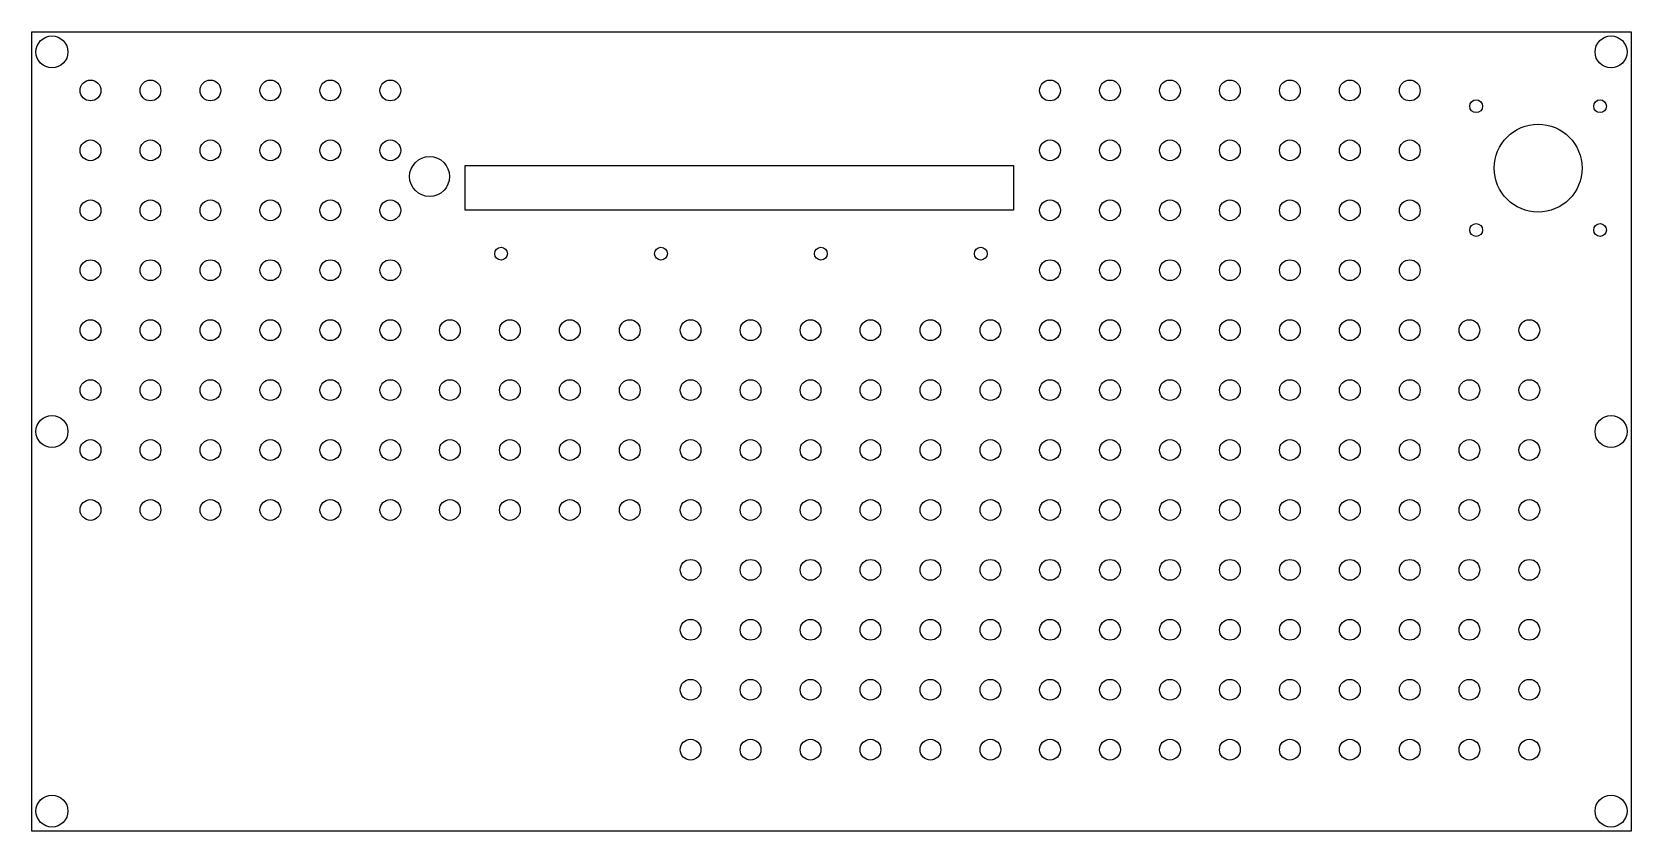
# Model space of a CAD drawing. Header units: millimetres. Extents: x -200 to 200, y -100 to 100.
import ezdxf

# ---------------------------------------------------------------- set-up
doc = ezdxf.new("R2010")
doc.units = ezdxf.units.MM
doc.layers.add('Pocket015', color=7, linetype='CONTINUOUS')

msp = doc.modelspace()

# ---------------------------------------------------------------- linework, layer by layer
at = {"layer": 'Pocket015'}
for p, q in [((-200, 100), (-200, 100, 3)), ((-200, -100), (-200, 100)), ((-200, -100, 3), (-200, 100, 3)), ((-200, 100), (-200, 100, 3)), ((-200, 100), (200, 100)), ((-200, 100, 3), (200, 100, 3)), ((-200, -100), (-200, 100)), ((-200, 100), (200, 100)), ((-200, -100, 3), (-200, 100, 3)), ((-200, 100, 3), (200, 100, 3)), ((200, 100), (200, 100, 3)), ((200, 100), (200, -100)), ((200, 100, 3), (200, -100, 3)), ((200, 100), (200, 100, 3)), ((200, 100), (200, -100)), ((200, 100, 3), (200, -100, 3)), ((-191, 95), (-191, 95, 3)), ((-191, 95), (-191, 95, 3)), ((199, 95), (199, 95, 3)), ((199, 95), (199, 95, 3)), ((-182.765, 85.365), (-182.765, 85.365, 3)), ((-182.765, 85.365), (-182.765, 85.365, 3)), ((-167.765, 85.365), (-167.765, 85.365, 3)), ((-167.765, 85.365), (-167.765, 85.365, 3)), ((-152.765, 85.365), (-152.765, 85.365, 3)), ((-152.765, 85.365), (-152.765, 85.365, 3)), ((-137.765, 85.365), (-137.765, 85.365, 3)), ((-137.765, 85.365), (-137.765, 85.365, 3)), ((-122.765, 85.365), (-122.765, 85.365, 3)), ((-122.765, 85.365), (-122.765, 85.365, 3)), ((-107.765, 85.365), (-107.765, 85.365, 3)), ((-107.765, 85.365), (-107.765, 85.365, 3)), ((57.261, 85.365), (57.261, 85.365, 3)), ((57.261, 85.365), (57.261, 85.365, 3)), ((72.261, 85.365), (72.261, 85.365, 3)), ((72.261, 85.365), (72.261, 85.365, 3)), ((87.261, 85.365), (87.261, 85.365, 3)), ((87.261, 85.365), (87.261, 85.365, 3)), ((102.261, 85.365), (102.261, 85.365, 3)), ((102.261, 85.365), (102.261, 85.365, 3)), ((117.261, 85.365), (117.261, 85.365, 3)), ((117.261, 85.365), (117.261, 85.365, 3)), ((132.261, 85.365), (132.261, 85.365, 3)), ((132.261, 85.365), (132.261, 85.365, 3)), ((147.261, 85.365), (147.261, 85.365, 3)), ((147.261, 85.365), (147.261, 85.365, 3)), ((162.864, 81.421, 3), (162.864, 81.421)), ((162.864, 81.421, 3), (162.864, 81.421)), ((193.864, 81.421, 3), (193.864, 81.421)), ((193.864, 81.421, 3), (193.864, 81.421)), ((-182.765, 70.365), (-182.765, 70.365, 3)), ((-182.765, 70.365), (-182.765, 70.365, 3)), ((-167.765, 70.365), (-167.765, 70.365, 3)), ((-167.765, 70.365), (-167.765, 70.365, 3)), ((-152.765, 70.365), (-152.765, 70.365, 3)), ((-152.765, 70.365), (-152.765, 70.365, 3)), ((-137.765, 70.365), (-137.765, 70.365, 3)), ((-137.765, 70.365), (-137.765, 70.365, 3)), ((-122.765, 70.365), (-122.765, 70.365, 3)), ((-122.765, 70.365), (-122.765, 70.365, 3)), ((-107.765, 70.365), (-107.765, 70.365, 3)), ((-107.765, 70.365), (-107.765, 70.365, 3)), ((57.261, 70.365), (57.261, 70.365, 3)), ((57.261, 70.365), (57.261, 70.365, 3)), ((72.261, 70.365), (72.261, 70.365, 3)), ((72.261, 70.365), (72.261, 70.365, 3)), ((87.261, 70.365), (87.261, 70.365, 3)), ((87.261, 70.365), (87.261, 70.365, 3)), ((102.261, 70.365), (102.261, 70.365, 3)), ((102.261, 70.365), (102.261, 70.365, 3)), ((117.261, 70.365), (117.261, 70.365, 3)), ((117.261, 70.365), (117.261, 70.365, 3)), ((132.261, 70.365), (132.261, 70.365, 3)), ((132.261, 70.365), (132.261, 70.365, 3)), ((147.261, 70.365), (147.261, 70.365, 3)), ((147.261, 70.365), (147.261, 70.365, 3)), ((-91.622, 55.36), (-91.622, 66.572)), ((-91.622, 66.572), (45.541, 66.572)), ((-91.622, 55.36, 3), (-91.622, 66.572, 3)), ((-91.622, 66.572, 3), (45.541, 66.572, 3)), ((-91.622, 55.36, 3), (-91.622, 66.572, 3)), ((-91.622, 66.572, 3), (-91.622, 66.572)), ((-91.622, 55.36), (-91.622, 66.572)), ((-91.622, 66.572, 3), (45.541, 66.572, 3)), ((-91.622, 66.572), (45.541, 66.572)), ((-91.622, 66.572, 3), (-91.622, 66.572)), ((45.541, 66.572), (45.541, 55.36)), ((45.541, 66.572, 3), (45.541, 55.36, 3)), ((45.541, 66.572, 3), (45.541, 66.572)), ((45.541, 66.572, 3), (45.541, 55.36, 3)), ((45.541, 66.572), (45.541, 55.36)), ((45.541, 66.572, 3), (45.541, 66.572)), ((187.764, 65.921, 3), (187.764, 65.921)), ((187.764, 65.921, 3), (187.764, 65.921)), ((-95.541, 63.82, 3), (-95.541, 63.82)), ((-95.541, 63.82, 3), (-95.541, 63.82)), ((-182.765, 55.365), (-182.765, 55.365, 3)), ((-182.765, 55.365), (-182.765, 55.365, 3)), ((-167.765, 55.365), (-167.765, 55.365, 3)), ((-167.765, 55.365), (-167.765, 55.365, 3)), ((-152.765, 55.365), (-152.765, 55.365, 3)), ((-152.765, 55.365), (-152.765, 55.365, 3)), ((-137.765, 55.365), (-137.765, 55.365, 3)), ((-137.765, 55.365), (-137.765, 55.365, 3)), ((-122.765, 55.365), (-122.765, 55.365, 3)), ((-122.765, 55.365), (-122.765, 55.365, 3)), ((-107.765, 55.365), (-107.765, 55.365, 3)), ((-107.765, 55.365), (-107.765, 55.365, 3)), ((45.541, 55.36), (-91.622, 55.36)), ((45.541, 55.36, 3), (-91.622, 55.36, 3)), ((-91.622, 55.36, 3), (-91.622, 55.36)), ((45.541, 55.36, 3), (-91.622, 55.36, 3)), ((-91.622, 55.36, 3), (-91.622, 55.36)), ((45.541, 55.36), (-91.622, 55.36)), ((45.541, 55.36, 3), (45.541, 55.36)), ((45.541, 55.36, 3), (45.541, 55.36)), ((57.261, 55.365), (57.261, 55.365, 3)), ((57.261, 55.365), (57.261, 55.365, 3)), ((72.261, 55.365), (72.261, 55.365, 3)), ((72.261, 55.365), (72.261, 55.365, 3)), ((87.261, 55.365), (87.261, 55.365, 3)), ((87.261, 55.365), (87.261, 55.365, 3)), ((102.261, 55.365), (102.261, 55.365, 3)), ((102.261, 55.365), (102.261, 55.365, 3)), ((117.261, 55.365), (117.261, 55.365, 3)), ((117.261, 55.365), (117.261, 55.365, 3)), ((132.261, 55.365), (132.261, 55.365, 3)), ((132.261, 55.365), (132.261, 55.365, 3)), ((147.261, 55.365), (147.261, 55.365, 3)), ((147.261, 55.365), (147.261, 55.365, 3)), ((162.864, 50.421, 3), (162.864, 50.421)), ((162.864, 50.421, 3), (162.864, 50.421)), ((193.864, 50.421, 3), (193.864, 50.421)), ((193.864, 50.421, 3), (193.864, 50.421)), ((-81.057, 44.498), (-81.057, 44.498, 3)), ((-81.057, 44.498), (-81.057, 44.498, 3)), ((-41.057, 44.498), (-41.057, 44.498, 3)), ((-41.057, 44.498), (-41.057, 44.498, 3)), ((-1.057, 44.498), (-1.057, 44.498, 3)), ((-1.057, 44.498), (-1.057, 44.498, 3)), ((38.943, 44.498), (38.943, 44.498, 3)), ((38.943, 44.498), (38.943, 44.498, 3)), ((-182.765, 40.365), (-182.765, 40.365, 3)), ((-182.765, 40.365), (-182.765, 40.365, 3)), ((-167.765, 40.365), (-167.765, 40.365, 3)), ((-167.765, 40.365), (-167.765, 40.365, 3)), ((-152.765, 40.365), (-152.765, 40.365, 3)), ((-152.765, 40.365), (-152.765, 40.365, 3)), ((-137.765, 40.365), (-137.765, 40.365, 3)), ((-137.765, 40.365), (-137.765, 40.365, 3)), ((-122.765, 40.365), (-122.765, 40.365, 3)), ((-122.765, 40.365), (-122.765, 40.365, 3)), ((-107.765, 40.365), (-107.765, 40.365, 3)), ((-107.765, 40.365), (-107.765, 40.365, 3)), ((57.261, 40.365), (57.261, 40.365, 3)), ((57.261, 40.365), (57.261, 40.365, 3)), ((72.261, 40.365), (72.261, 40.365, 3)), ((72.261, 40.365), (72.261, 40.365, 3)), ((87.261, 40.365), (87.261, 40.365, 3)), ((87.261, 40.365), (87.261, 40.365, 3)), ((102.261, 40.365), (102.261, 40.365, 3)), ((102.261, 40.365), (102.261, 40.365, 3)), ((117.261, 40.365), (117.261, 40.365, 3)), ((117.261, 40.365), (117.261, 40.365, 3)), ((132.261, 40.365), (132.261, 40.365, 3)), ((132.261, 40.365), (132.261, 40.365, 3)), ((147.261, 40.365), (147.261, 40.365, 3)), ((147.261, 40.365), (147.261, 40.365, 3)), ((-182.765, 25.365), (-182.765, 25.365, 3)), ((-182.765, 25.365), (-182.765, 25.365, 3)), ((-167.765, 25.365), (-167.765, 25.365, 3)), ((-167.765, 25.365), (-167.765, 25.365, 3)), ((-152.765, 25.365), (-152.765, 25.365, 3)), ((-152.765, 25.365), (-152.765, 25.365, 3)), ((-137.765, 25.365), (-137.765, 25.365, 3)), ((-137.765, 25.365), (-137.765, 25.365, 3)), ((-122.765, 25.365), (-122.765, 25.365, 3)), ((-122.765, 25.365), (-122.765, 25.365, 3)), ((-107.765, 25.365), (-107.765, 25.365, 3)), ((-107.765, 25.365), (-107.765, 25.365, 3)), ((-92.855, 25.365), (-92.855, 25.365, 3)), ((-92.855, 25.365), (-92.855, 25.365, 3)), ((-77.855, 25.365), (-77.855, 25.365, 3)), ((-77.855, 25.365), (-77.855, 25.365, 3)), ((-62.855, 25.365), (-62.855, 25.365, 3)), ((-62.855, 25.365), (-62.855, 25.365, 3)), ((-47.855, 25.365), (-47.855, 25.365, 3)), ((-47.855, 25.365), (-47.855, 25.365, 3)), ((-32.649, 25.365), (-32.649, 25.365, 3)), ((-32.649, 25.365), (-32.649, 25.365, 3)), ((-17.649, 25.365), (-17.649, 25.365, 3)), ((-17.649, 25.365), (-17.649, 25.365, 3)), ((-2.649, 25.365), (-2.649, 25.365, 3)), ((-2.649, 25.365), (-2.649, 25.365, 3)), ((12.351, 25.365), (12.351, 25.365, 3)), ((12.351, 25.365), (12.351, 25.365, 3)), ((27.351, 25.365), (27.351, 25.365, 3)), ((27.351, 25.365), (27.351, 25.365, 3)), ((42.351, 25.365), (42.351, 25.365, 3)), ((42.351, 25.365), (42.351, 25.365, 3)), ((57.261, 25.365), (57.261, 25.365, 3)), ((57.261, 25.365), (57.261, 25.365, 3)), ((72.261, 25.365), (72.261, 25.365, 3)), ((72.261, 25.365), (72.261, 25.365, 3)), ((87.261, 25.365), (87.261, 25.365, 3)), ((87.261, 25.365), (87.261, 25.365, 3)), ((102.261, 25.365), (102.261, 25.365, 3)), ((102.261, 25.365), (102.261, 25.365, 3)), ((117.261, 25.365), (117.261, 25.365, 3)), ((117.261, 25.365), (117.261, 25.365, 3)), ((132.261, 25.365), (132.261, 25.365, 3)), ((132.261, 25.365), (132.261, 25.365, 3)), ((147.261, 25.365), (147.261, 25.365, 3)), ((147.261, 25.365), (147.261, 25.365, 3)), ((162.171, 25.365), (162.171, 25.365, 3)), ((162.171, 25.365), (162.171, 25.365, 3)), ((177.171, 25.365), (177.171, 25.365, 3)), ((177.171, 25.365), (177.171, 25.365, 3)), ((-182.765, 10.365), (-182.765, 10.365, 3)), ((-182.765, 10.365), (-182.765, 10.365, 3)), ((-167.765, 10.365), (-167.765, 10.365, 3)), ((-167.765, 10.365), (-167.765, 10.365, 3)), ((-152.765, 10.365), (-152.765, 10.365, 3)), ((-152.765, 10.365), (-152.765, 10.365, 3)), ((-137.765, 10.365), (-137.765, 10.365, 3)), ((-137.765, 10.365), (-137.765, 10.365, 3)), ((-122.765, 10.365), (-122.765, 10.365, 3)), ((-122.765, 10.365), (-122.765, 10.365, 3)), ((-107.765, 10.365), (-107.765, 10.365, 3)), ((-107.765, 10.365), (-107.765, 10.365, 3)), ((-92.855, 10.365), (-92.855, 10.365, 3)), ((-92.855, 10.365), (-92.855, 10.365, 3)), ((-77.855, 10.365), (-77.855, 10.365, 3)), ((-77.855, 10.365), (-77.855, 10.365, 3)), ((-62.855, 10.365), (-62.855, 10.365, 3)), ((-62.855, 10.365), (-62.855, 10.365, 3)), ((-47.855, 10.365), (-47.855, 10.365, 3)), ((-47.855, 10.365), (-47.855, 10.365, 3)), ((-32.649, 10.365), (-32.649, 10.365, 3)), ((-32.649, 10.365), (-32.649, 10.365, 3)), ((-17.649, 10.365), (-17.649, 10.365, 3)), ((-17.649, 10.365), (-17.649, 10.365, 3)), ((-2.649, 10.365), (-2.649, 10.365, 3)), ((-2.649, 10.365), (-2.649, 10.365, 3)), ((12.351, 10.365), (12.351, 10.365, 3)), ((12.351, 10.365), (12.351, 10.365, 3)), ((27.351, 10.365), (27.351, 10.365, 3)), ((27.351, 10.365), (27.351, 10.365, 3)), ((42.351, 10.365), (42.351, 10.365, 3)), ((42.351, 10.365), (42.351, 10.365, 3)), ((57.261, 10.365), (57.261, 10.365, 3)), ((57.261, 10.365), (57.261, 10.365, 3)), ((72.261, 10.365), (72.261, 10.365, 3)), ((72.261, 10.365), (72.261, 10.365, 3)), ((87.261, 10.365), (87.261, 10.365, 3)), ((87.261, 10.365), (87.261, 10.365, 3)), ((102.261, 10.365), (102.261, 10.365, 3)), ((102.261, 10.365), (102.261, 10.365, 3)), ((117.261, 10.365), (117.261, 10.365, 3)), ((117.261, 10.365), (117.261, 10.365, 3)), ((132.261, 10.365), (132.261, 10.365, 3)), ((132.261, 10.365), (132.261, 10.365, 3)), ((147.261, 10.365), (147.261, 10.365, 3)), ((147.261, 10.365), (147.261, 10.365, 3)), ((162.171, 10.365), (162.171, 10.365, 3)), ((162.171, 10.365), (162.171, 10.365, 3)), ((177.171, 10.365), (177.171, 10.365, 3)), ((177.171, 10.365), (177.171, 10.365, 3)), ((199, 0), (199, 0, 3)), ((199, 0), (199, 0, 3)), ((-191, 0), (-191, 0, 3)), ((-191, 0), (-191, 0, 3)), ((-182.765, -4.635), (-182.765, -4.635, 3)), ((-182.765, -4.635), (-182.765, -4.635, 3)), ((-167.765, -4.635), (-167.765, -4.635, 3)), ((-167.765, -4.635), (-167.765, -4.635, 3)), ((-152.765, -4.635), (-152.765, -4.635, 3)), ((-152.765, -4.635), (-152.765, -4.635, 3)), ((-137.765, -4.635), (-137.765, -4.635, 3)), ((-137.765, -4.635), (-137.765, -4.635, 3)), ((-122.765, -4.635), (-122.765, -4.635, 3)), ((-122.765, -4.635), (-122.765, -4.635, 3)), ((-107.765, -4.635), (-107.765, -4.635, 3)), ((-107.765, -4.635), (-107.765, -4.635, 3)), ((-92.855, -4.635), (-92.855, -4.635, 3)), ((-92.855, -4.635), (-92.855, -4.635, 3)), ((-77.855, -4.635), (-77.855, -4.635, 3)), ((-77.855, -4.635), (-77.855, -4.635, 3)), ((-62.855, -4.635), (-62.855, -4.635, 3)), ((-62.855, -4.635), (-62.855, -4.635, 3)), ((-47.855, -4.635), (-47.855, -4.635, 3)), ((-47.855, -4.635), (-47.855, -4.635, 3)), ((-32.649, -4.635), (-32.649, -4.635, 3)), ((-32.649, -4.635), (-32.649, -4.635, 3)), ((-17.649, -4.635), (-17.649, -4.635, 3)), ((-17.649, -4.635), (-17.649, -4.635, 3)), ((-2.649, -4.635), (-2.649, -4.635, 3)), ((-2.649, -4.635), (-2.649, -4.635, 3)), ((12.351, -4.635), (12.351, -4.635, 3)), ((12.351, -4.635), (12.351, -4.635, 3)), ((27.351, -4.635), (27.351, -4.635, 3)), ((27.351, -4.635), (27.351, -4.635, 3)), ((42.351, -4.635), (42.351, -4.635, 3)), ((42.351, -4.635), (42.351, -4.635, 3)), ((57.261, -4.635), (57.261, -4.635, 3)), ((57.261, -4.635), (57.261, -4.635, 3)), ((72.261, -4.635), (72.261, -4.635, 3)), ((72.261, -4.635), (72.261, -4.635, 3)), ((87.261, -4.635), (87.261, -4.635, 3)), ((87.261, -4.635), (87.261, -4.635, 3)), ((102.261, -4.635), (102.261, -4.635, 3)), ((102.261, -4.635), (102.261, -4.635, 3)), ((117.261, -4.635), (117.261, -4.635, 3)), ((117.261, -4.635), (117.261, -4.635, 3)), ((132.261, -4.635), (132.261, -4.635, 3)), ((132.261, -4.635), (132.261, -4.635, 3)), ((147.261, -4.635), (147.261, -4.635, 3)), ((147.261, -4.635), (147.261, -4.635, 3)), ((162.171, -4.635), (162.171, -4.635, 3)), ((162.171, -4.635), (162.171, -4.635, 3)), ((177.171, -4.635), (177.171, -4.635, 3)), ((177.171, -4.635), (177.171, -4.635, 3)), ((-182.765, -19.635), (-182.765, -19.635, 3)), ((-182.765, -19.635), (-182.765, -19.635, 3)), ((-167.765, -19.635), (-167.765, -19.635, 3)), ((-167.765, -19.635), (-167.765, -19.635, 3)), ((-152.765, -19.635), (-152.765, -19.635, 3)), ((-152.765, -19.635), (-152.765, -19.635, 3)), ((-137.765, -19.635), (-137.765, -19.635, 3)), ((-137.765, -19.635), (-137.765, -19.635, 3)), ((-122.765, -19.635), (-122.765, -19.635, 3)), ((-122.765, -19.635), (-122.765, -19.635, 3)), ((-107.765, -19.635), (-107.765, -19.635, 3)), ((-107.765, -19.635), (-107.765, -19.635, 3)), ((-92.855, -19.635), (-92.855, -19.635, 3)), ((-92.855, -19.635), (-92.855, -19.635, 3)), ((-77.855, -19.635), (-77.855, -19.635, 3)), ((-77.855, -19.635), (-77.855, -19.635, 3)), ((-62.855, -19.635), (-62.855, -19.635, 3)), ((-62.855, -19.635), (-62.855, -19.635, 3)), ((-47.855, -19.635), (-47.855, -19.635, 3)), ((-47.855, -19.635), (-47.855, -19.635, 3)), ((-32.649, -19.635), (-32.649, -19.635, 3)), ((-32.649, -19.635), (-32.649, -19.635, 3)), ((-17.649, -19.635), (-17.649, -19.635, 3)), ((-17.649, -19.635), (-17.649, -19.635, 3)), ((-2.649, -19.635), (-2.649, -19.635, 3)), ((-2.649, -19.635), (-2.649, -19.635, 3)), ((12.351, -19.635), (12.351, -19.635, 3)), ((12.351, -19.635), (12.351, -19.635, 3)), ((27.351, -19.635), (27.351, -19.635, 3)), ((27.351, -19.635), (27.351, -19.635, 3)), ((42.351, -19.635), (42.351, -19.635, 3)), ((42.351, -19.635), (42.351, -19.635, 3)), ((57.261, -19.635), (57.261, -19.635, 3)), ((57.261, -19.635), (57.261, -19.635, 3)), ((72.261, -19.635), (72.261, -19.635, 3)), ((72.261, -19.635), (72.261, -19.635, 3)), ((87.261, -19.635), (87.261, -19.635, 3)), ((87.261, -19.635), (87.261, -19.635, 3)), ((102.261, -19.635), (102.261, -19.635, 3)), ((102.261, -19.635), (102.261, -19.635, 3)), ((117.261, -19.635), (117.261, -19.635, 3)), ((117.261, -19.635), (117.261, -19.635, 3)), ((132.261, -19.635), (132.261, -19.635, 3)), ((132.261, -19.635), (132.261, -19.635, 3)), ((147.261, -19.635), (147.261, -19.635, 3)), ((147.261, -19.635), (147.261, -19.635, 3)), ((162.171, -19.635), (162.171, -19.635, 3)), ((162.171, -19.635), (162.171, -19.635, 3)), ((177.171, -19.635), (177.171, -19.635, 3)), ((177.171, -19.635), (177.171, -19.635, 3)), ((-32.649, -34.635), (-32.649, -34.635, 3)), ((-32.649, -34.635), (-32.649, -34.635, 3)), ((-17.649, -34.635), (-17.649, -34.635, 3)), ((-17.649, -34.635), (-17.649, -34.635, 3)), ((-2.649, -34.635), (-2.649, -34.635, 3)), ((-2.649, -34.635), (-2.649, -34.635, 3)), ((12.351, -34.635), (12.351, -34.635, 3)), ((12.351, -34.635), (12.351, -34.635, 3)), ((27.351, -34.635), (27.351, -34.635, 3)), ((27.351, -34.635), (27.351, -34.635, 3)), ((42.351, -34.635), (42.351, -34.635, 3)), ((42.351, -34.635), (42.351, -34.635, 3)), ((57.261, -34.635), (57.261, -34.635, 3)), ((57.261, -34.635), (57.261, -34.635, 3)), ((72.261, -34.635), (72.261, -34.635, 3)), ((72.261, -34.635), (72.261, -34.635, 3)), ((87.261, -34.635), (87.261, -34.635, 3)), ((87.261, -34.635), (87.261, -34.635, 3)), ((102.261, -34.635), (102.261, -34.635, 3)), ((102.261, -34.635), (102.261, -34.635, 3)), ((117.261, -34.635), (117.261, -34.635, 3)), ((117.261, -34.635), (117.261, -34.635, 3)), ((132.261, -34.635), (132.261, -34.635, 3)), ((132.261, -34.635), (132.261, -34.635, 3)), ((147.261, -34.635), (147.261, -34.635, 3)), ((147.261, -34.635), (147.261, -34.635, 3)), ((162.171, -34.635), (162.171, -34.635, 3)), ((162.171, -34.635), (162.171, -34.635, 3)), ((177.171, -34.635), (177.171, -34.635, 3)), ((177.171, -34.635), (177.171, -34.635, 3)), ((-32.649, -49.635), (-32.649, -49.635, 3)), ((-32.649, -49.635), (-32.649, -49.635, 3)), ((-17.649, -49.635), (-17.649, -49.635, 3)), ((-17.649, -49.635), (-17.649, -49.635, 3)), ((-2.649, -49.635), (-2.649, -49.635, 3)), ((-2.649, -49.635), (-2.649, -49.635, 3)), ((12.351, -49.635), (12.351, -49.635, 3)), ((12.351, -49.635), (12.351, -49.635, 3)), ((27.351, -49.635), (27.351, -49.635, 3)), ((27.351, -49.635), (27.351, -49.635, 3)), ((42.351, -49.635), (42.351, -49.635, 3)), ((42.351, -49.635), (42.351, -49.635, 3)), ((57.261, -49.635), (57.261, -49.635, 3)), ((57.261, -49.635), (57.261, -49.635, 3)), ((72.261, -49.635), (72.261, -49.635, 3)), ((72.261, -49.635), (72.261, -49.635, 3)), ((87.261, -49.635), (87.261, -49.635, 3)), ((87.261, -49.635), (87.261, -49.635, 3)), ((102.261, -49.635), (102.261, -49.635, 3)), ((102.261, -49.635), (102.261, -49.635, 3)), ((117.261, -49.635), (117.261, -49.635, 3)), ((117.261, -49.635), (117.261, -49.635, 3)), ((132.261, -49.635), (132.261, -49.635, 3)), ((132.261, -49.635), (132.261, -49.635, 3)), ((147.261, -49.635), (147.261, -49.635, 3)), ((147.261, -49.635), (147.261, -49.635, 3)), ((162.171, -49.635), (162.171, -49.635, 3)), ((162.171, -49.635), (162.171, -49.635, 3)), ((177.171, -49.635), (177.171, -49.635, 3)), ((177.171, -49.635), (177.171, -49.635, 3)), ((-32.649, -64.635), (-32.649, -64.635, 3)), ((-32.649, -64.635), (-32.649, -64.635, 3)), ((-17.649, -64.635), (-17.649, -64.635, 3)), ((-17.649, -64.635), (-17.649, -64.635, 3)), ((-2.649, -64.635), (-2.649, -64.635, 3)), ((-2.649, -64.635), (-2.649, -64.635, 3)), ((12.351, -64.635), (12.351, -64.635, 3)), ((12.351, -64.635), (12.351, -64.635, 3)), ((27.351, -64.635), (27.351, -64.635, 3)), ((27.351, -64.635), (27.351, -64.635, 3)), ((42.351, -64.635), (42.351, -64.635, 3)), ((42.351, -64.635), (42.351, -64.635, 3)), ((57.261, -64.635), (57.261, -64.635, 3)), ((57.261, -64.635), (57.261, -64.635, 3)), ((72.261, -64.635), (72.261, -64.635, 3)), ((72.261, -64.635), (72.261, -64.635, 3)), ((87.261, -64.635), (87.261, -64.635, 3)), ((87.261, -64.635), (87.261, -64.635, 3)), ((102.261, -64.635), (102.261, -64.635, 3)), ((102.261, -64.635), (102.261, -64.635, 3)), ((117.261, -64.635), (117.261, -64.635, 3)), ((117.261, -64.635), (117.261, -64.635, 3)), ((132.261, -64.635), (132.261, -64.635, 3)), ((132.261, -64.635), (132.261, -64.635, 3)), ((147.261, -64.635), (147.261, -64.635, 3)), ((147.261, -64.635), (147.261, -64.635, 3)), ((162.171, -64.635), (162.171, -64.635, 3)), ((162.171, -64.635), (162.171, -64.635, 3)), ((177.171, -64.635), (177.171, -64.635, 3)), ((177.171, -64.635), (177.171, -64.635, 3)), ((-32.649, -79.635), (-32.649, -79.635, 3)), ((-32.649, -79.635), (-32.649, -79.635, 3)), ((-17.649, -79.635), (-17.649, -79.635, 3)), ((-17.649, -79.635), (-17.649, -79.635, 3)), ((-2.649, -79.635), (-2.649, -79.635, 3)), ((-2.649, -79.635), (-2.649, -79.635, 3)), ((12.351, -79.635), (12.351, -79.635, 3)), ((12.351, -79.635), (12.351, -79.635, 3)), ((27.351, -79.635), (27.351, -79.635, 3)), ((27.351, -79.635), (27.351, -79.635, 3)), ((42.351, -79.635), (42.351, -79.635, 3)), ((42.351, -79.635), (42.351, -79.635, 3)), ((57.261, -79.635), (57.261, -79.635, 3)), ((57.261, -79.635), (57.261, -79.635, 3)), ((72.261, -79.635), (72.261, -79.635, 3)), ((72.261, -79.635), (72.261, -79.635, 3)), ((87.261, -79.635), (87.261, -79.635, 3)), ((87.261, -79.635), (87.261, -79.635, 3)), ((102.261, -79.635), (102.261, -79.635, 3)), ((102.261, -79.635), (102.261, -79.635, 3)), ((117.261, -79.635), (117.261, -79.635, 3)), ((117.261, -79.635), (117.261, -79.635, 3)), ((132.261, -79.635), (132.261, -79.635, 3)), ((132.261, -79.635), (132.261, -79.635, 3)), ((147.261, -79.635), (147.261, -79.635, 3)), ((147.261, -79.635), (147.261, -79.635, 3)), ((162.171, -79.635), (162.171, -79.635, 3)), ((162.171, -79.635), (162.171, -79.635, 3)), ((177.171, -79.635), (177.171, -79.635, 3)), ((177.171, -79.635), (177.171, -79.635, 3)), ((-191, -95), (-191, -95, 3)), ((-191, -95), (-191, -95, 3)), ((199, -95), (199, -95, 3)), ((199, -95), (199, -95, 3)), ((-200, -100), (-200, -100, 3)), ((-200, -100), (-200, -100, 3)), ((200, -100), (-200, -100)), ((200, -100, 3), (-200, -100, 3)), ((200, -100), (-200, -100)), ((200, -100, 3), (-200, -100, 3)), ((200, -100), (200, -100, 3)), ((200, -100), (200, -100, 3))]:
    msp.add_line(p, q, dxfattribs=at)
for centre, radius in [((-195, 95), 4), ((-195, 95), 4), ((-195, 95), 4), ((-195, 95), 4), ((195, 95), 4), ((195, 95), 4), ((195, 95), 4), ((195, 95), 4), ((-185.365, 85.365), 2.6), ((-185.365, 85.365), 2.6), ((-185.365, 85.365), 2.6), ((-185.365, 85.365), 2.6), ((-170.365, 85.365), 2.6), ((-170.365, 85.365), 2.6), ((-170.365, 85.365), 2.6), ((-170.365, 85.365), 2.6), ((-155.365, 85.365), 2.6), ((-155.365, 85.365), 2.6), ((-155.365, 85.365), 2.6), ((-155.365, 85.365), 2.6), ((-140.365, 85.365), 2.6), ((-140.365, 85.365), 2.6), ((-140.365, 85.365), 2.6), ((-140.365, 85.365), 2.6), ((-125.365, 85.365), 2.6), ((-125.365, 85.365), 2.6), ((-125.365, 85.365), 2.6), ((-125.365, 85.365), 2.6), ((-110.365, 85.365), 2.6), ((-110.365, 85.365), 2.6), ((-110.365, 85.365), 2.6), ((-110.365, 85.365), 2.6), ((54.661, 85.365), 2.6), ((54.661, 85.365), 2.6), ((54.661, 85.365), 2.6), ((54.661, 85.365), 2.6), ((69.661, 85.365), 2.6), ((69.661, 85.365), 2.6), ((69.661, 85.365), 2.6), ((69.661, 85.365), 2.6), ((84.661, 85.365), 2.6), ((84.661, 85.365), 2.6), ((84.661, 85.365), 2.6), ((84.661, 85.365), 2.6), ((99.661, 85.365), 2.6), ((99.661, 85.365), 2.6), ((99.661, 85.365), 2.6), ((99.661, 85.365), 2.6), ((114.661, 85.365), 2.6), ((114.661, 85.365), 2.6), ((114.661, 85.365), 2.6), ((114.661, 85.365), 2.6), ((129.661, 85.365), 2.6), ((129.661, 85.365), 2.6), ((129.661, 85.365), 2.6), ((129.661, 85.365), 2.6), ((144.661, 85.365), 2.6), ((144.661, 85.365), 2.6), ((144.661, 85.365), 2.6), ((144.661, 85.365), 2.6), ((161.264, 81.421), 1.6), ((161.264, 81.421), 1.6), ((161.264, 81.421), 1.6), ((161.264, 81.421), 1.6), ((192.264, 81.421), 1.6), ((192.264, 81.421), 1.6), ((192.264, 81.421), 1.6), ((192.264, 81.421), 1.6), ((176.764, 65.921), 11), ((176.764, 65.921), 11), ((176.764, 65.921), 11), ((176.764, 65.921), 11), ((-185.365, 70.365), 2.6), ((-185.365, 70.365), 2.6), ((-185.365, 70.365), 2.6), ((-185.365, 70.365), 2.6), ((-170.365, 70.365), 2.6), ((-170.365, 70.365), 2.6), ((-170.365, 70.365), 2.6), ((-170.365, 70.365), 2.6), ((-155.365, 70.365), 2.6), ((-155.365, 70.365), 2.6), ((-155.365, 70.365), 2.6), ((-155.365, 70.365), 2.6), ((-140.365, 70.365), 2.6), ((-140.365, 70.365), 2.6), ((-140.365, 70.365), 2.6), ((-140.365, 70.365), 2.6), ((-125.365, 70.365), 2.6), ((-125.365, 70.365), 2.6), ((-125.365, 70.365), 2.6), ((-125.365, 70.365), 2.6), ((-110.365, 70.365), 2.6), ((-110.365, 70.365), 2.6), ((-110.365, 70.365), 2.6), ((-110.365, 70.365), 2.6), ((54.661, 70.365), 2.6), ((54.661, 70.365), 2.6), ((54.661, 70.365), 2.6), ((54.661, 70.365), 2.6), ((69.661, 70.365), 2.6), ((69.661, 70.365), 2.6), ((69.661, 70.365), 2.6), ((69.661, 70.365), 2.6), ((84.661, 70.365), 2.6), ((84.661, 70.365), 2.6), ((84.661, 70.365), 2.6), ((84.661, 70.365), 2.6), ((99.661, 70.365), 2.6), ((99.661, 70.365), 2.6), ((99.661, 70.365), 2.6), ((99.661, 70.365), 2.6), ((114.661, 70.365), 2.6), ((114.661, 70.365), 2.6), ((114.661, 70.365), 2.6), ((114.661, 70.365), 2.6), ((129.661, 70.365), 2.6), ((129.661, 70.365), 2.6), ((129.661, 70.365), 2.6), ((129.661, 70.365), 2.6), ((144.661, 70.365), 2.6), ((144.661, 70.365), 2.6), ((144.661, 70.365), 2.6), ((144.661, 70.365), 2.6), ((-100.541, 63.82), 5), ((-100.541, 63.82), 5), ((-100.541, 63.82), 5), ((-100.541, 63.82), 5), ((-185.365, 55.365), 2.6), ((-185.365, 55.365), 2.6), ((-185.365, 55.365), 2.6), ((-185.365, 55.365), 2.6), ((-170.365, 55.365), 2.6), ((-170.365, 55.365), 2.6), ((-170.365, 55.365), 2.6), ((-170.365, 55.365), 2.6), ((-155.365, 55.365), 2.6), ((-155.365, 55.365), 2.6), ((-155.365, 55.365), 2.6), ((-155.365, 55.365), 2.6), ((-140.365, 55.365), 2.6), ((-140.365, 55.365), 2.6), ((-140.365, 55.365), 2.6), ((-140.365, 55.365), 2.6), ((-125.365, 55.365), 2.6), ((-125.365, 55.365), 2.6), ((-125.365, 55.365), 2.6), ((-125.365, 55.365), 2.6), ((-110.365, 55.365), 2.6), ((-110.365, 55.365), 2.6), ((-110.365, 55.365), 2.6), ((-110.365, 55.365), 2.6), ((54.661, 55.365), 2.6), ((54.661, 55.365), 2.6), ((54.661, 55.365), 2.6), ((54.661, 55.365), 2.6), ((69.661, 55.365), 2.6), ((69.661, 55.365), 2.6), ((69.661, 55.365), 2.6), ((69.661, 55.365), 2.6), ((84.661, 55.365), 2.6), ((84.661, 55.365), 2.6), ((84.661, 55.365), 2.6), ((84.661, 55.365), 2.6), ((99.661, 55.365), 2.6), ((99.661, 55.365), 2.6), ((99.661, 55.365), 2.6), ((99.661, 55.365), 2.6), ((114.661, 55.365), 2.6), ((114.661, 55.365), 2.6), ((114.661, 55.365), 2.6), ((114.661, 55.365), 2.6), ((129.661, 55.365), 2.6), ((129.661, 55.365), 2.6), ((129.661, 55.365), 2.6), ((129.661, 55.365), 2.6), ((144.661, 55.365), 2.6), ((144.661, 55.365), 2.6), ((144.661, 55.365), 2.6), ((144.661, 55.365), 2.6), ((161.264, 50.421), 1.6), ((161.264, 50.421), 1.6), ((161.264, 50.421), 1.6), ((161.264, 50.421), 1.6), ((192.264, 50.421), 1.6), ((192.264, 50.421), 1.6), ((192.264, 50.421), 1.6), ((192.264, 50.421), 1.6), ((-82.657, 44.498), 1.6), ((-82.657, 44.498), 1.6), ((-82.657, 44.498), 1.6), ((-82.657, 44.498), 1.6), ((-42.657, 44.498), 1.6), ((-42.657, 44.498), 1.6), ((-42.657, 44.498), 1.6), ((-42.657, 44.498), 1.6), ((-2.657, 44.498), 1.6), ((-2.657, 44.498), 1.6), ((-2.657, 44.498), 1.6), ((-2.657, 44.498), 1.6), ((37.343, 44.498), 1.6), ((37.343, 44.498), 1.6), ((37.343, 44.498), 1.6), ((37.343, 44.498), 1.6), ((-185.365, 40.365), 2.6), ((-185.365, 40.365), 2.6), ((-185.365, 40.365), 2.6), ((-185.365, 40.365), 2.6), ((-170.365, 40.365), 2.6), ((-170.365, 40.365), 2.6), ((-170.365, 40.365), 2.6), ((-170.365, 40.365), 2.6), ((-155.365, 40.365), 2.6), ((-155.365, 40.365), 2.6), ((-155.365, 40.365), 2.6), ((-155.365, 40.365), 2.6), ((-140.365, 40.365), 2.6), ((-140.365, 40.365), 2.6), ((-140.365, 40.365), 2.6), ((-140.365, 40.365), 2.6), ((-125.365, 40.365), 2.6), ((-125.365, 40.365), 2.6), ((-125.365, 40.365), 2.6), ((-125.365, 40.365), 2.6), ((-110.365, 40.365), 2.6), ((-110.365, 40.365), 2.6), ((-110.365, 40.365), 2.6), ((-110.365, 40.365), 2.6), ((54.661, 40.365), 2.6), ((54.661, 40.365), 2.6), ((54.661, 40.365), 2.6), ((54.661, 40.365), 2.6), ((69.661, 40.365), 2.6), ((69.661, 40.365), 2.6), ((69.661, 40.365), 2.6), ((69.661, 40.365), 2.6), ((84.661, 40.365), 2.6), ((84.661, 40.365), 2.6), ((84.661, 40.365), 2.6), ((84.661, 40.365), 2.6), ((99.661, 40.365), 2.6), ((99.661, 40.365), 2.6), ((99.661, 40.365), 2.6), ((99.661, 40.365), 2.6), ((114.661, 40.365), 2.6), ((114.661, 40.365), 2.6), ((114.661, 40.365), 2.6), ((114.661, 40.365), 2.6), ((129.661, 40.365), 2.6), ((129.661, 40.365), 2.6), ((129.661, 40.365), 2.6), ((129.661, 40.365), 2.6), ((144.661, 40.365), 2.6), ((144.661, 40.365), 2.6), ((144.661, 40.365), 2.6), ((144.661, 40.365), 2.6), ((-185.365, 25.365), 2.6), ((-185.365, 25.365), 2.6), ((-185.365, 25.365), 2.6), ((-185.365, 25.365), 2.6), ((-170.365, 25.365), 2.6), ((-170.365, 25.365), 2.6), ((-170.365, 25.365), 2.6), ((-170.365, 25.365), 2.6), ((-155.365, 25.365), 2.6), ((-155.365, 25.365), 2.6), ((-155.365, 25.365), 2.6), ((-155.365, 25.365), 2.6), ((-140.365, 25.365), 2.6), ((-140.365, 25.365), 2.6), ((-140.365, 25.365), 2.6), ((-140.365, 25.365), 2.6), ((-125.365, 25.365), 2.6), ((-125.365, 25.365), 2.6), ((-125.365, 25.365), 2.6), ((-125.365, 25.365), 2.6), ((-110.365, 25.365), 2.6), ((-110.365, 25.365), 2.6), ((-110.365, 25.365), 2.6), ((-110.365, 25.365), 2.6), ((-95.455, 25.365), 2.6), ((-95.455, 25.365), 2.6), ((-95.455, 25.365), 2.6), ((-95.455, 25.365), 2.6), ((-80.455, 25.365), 2.6), ((-80.455, 25.365), 2.6), ((-80.455, 25.365), 2.6), ((-80.455, 25.365), 2.6), ((-65.455, 25.365), 2.6), ((-65.455, 25.365), 2.6), ((-65.455, 25.365), 2.6), ((-65.455, 25.365), 2.6), ((-50.455, 25.365), 2.6), ((-50.455, 25.365), 2.6), ((-50.455, 25.365), 2.6), ((-50.455, 25.365), 2.6), ((-35.249, 25.365), 2.6), ((-35.249, 25.365), 2.6), ((-35.249, 25.365), 2.6), ((-35.249, 25.365), 2.6), ((-20.249, 25.365), 2.6), ((-20.249, 25.365), 2.6), ((-20.249, 25.365), 2.6), ((-20.249, 25.365), 2.6), ((-5.249, 25.365), 2.6), ((-5.249, 25.365), 2.6), ((-5.249, 25.365), 2.6), ((-5.249, 25.365), 2.6), ((9.751, 25.365), 2.6), ((9.751, 25.365), 2.6), ((9.751, 25.365), 2.6), ((9.751, 25.365), 2.6), ((24.751, 25.365), 2.6), ((24.751, 25.365), 2.6), ((24.751, 25.365), 2.6), ((24.751, 25.365), 2.6), ((39.751, 25.365), 2.6), ((39.751, 25.365), 2.6), ((39.751, 25.365), 2.6), ((39.751, 25.365), 2.6), ((54.661, 25.365), 2.6), ((54.661, 25.365), 2.6), ((54.661, 25.365), 2.6), ((54.661, 25.365), 2.6), ((69.661, 25.365), 2.6), ((69.661, 25.365), 2.6), ((69.661, 25.365), 2.6), ((69.661, 25.365), 2.6), ((84.661, 25.365), 2.6), ((84.661, 25.365), 2.6), ((84.661, 25.365), 2.6), ((84.661, 25.365), 2.6), ((99.661, 25.365), 2.6), ((99.661, 25.365), 2.6), ((99.661, 25.365), 2.6), ((99.661, 25.365), 2.6), ((114.661, 25.365), 2.6), ((114.661, 25.365), 2.6), ((114.661, 25.365), 2.6), ((114.661, 25.365), 2.6), ((129.661, 25.365), 2.6), ((129.661, 25.365), 2.6), ((129.661, 25.365), 2.6), ((129.661, 25.365), 2.6), ((144.661, 25.365), 2.6), ((144.661, 25.365), 2.6), ((144.661, 25.365), 2.6), ((144.661, 25.365), 2.6), ((159.571, 25.365), 2.6), ((159.571, 25.365), 2.6), ((159.571, 25.365), 2.6), ((159.571, 25.365), 2.6), ((174.571, 25.365), 2.6), ((174.571, 25.365), 2.6), ((174.571, 25.365), 2.6), ((174.571, 25.365), 2.6), ((-185.365, 10.365), 2.6), ((-185.365, 10.365), 2.6), ((-185.365, 10.365), 2.6), ((-185.365, 10.365), 2.6), ((-170.365, 10.365), 2.6), ((-170.365, 10.365), 2.6), ((-170.365, 10.365), 2.6), ((-170.365, 10.365), 2.6), ((-155.365, 10.365), 2.6), ((-155.365, 10.365), 2.6), ((-155.365, 10.365), 2.6), ((-155.365, 10.365), 2.6), ((-140.365, 10.365), 2.6), ((-140.365, 10.365), 2.6), ((-140.365, 10.365), 2.6), ((-140.365, 10.365), 2.6), ((-125.365, 10.365), 2.6), ((-125.365, 10.365), 2.6), ((-125.365, 10.365), 2.6), ((-125.365, 10.365), 2.6), ((-110.365, 10.365), 2.6), ((-110.365, 10.365), 2.6), ((-110.365, 10.365), 2.6), ((-110.365, 10.365), 2.6), ((-95.455, 10.365), 2.6), ((-95.455, 10.365), 2.6), ((-95.455, 10.365), 2.6), ((-95.455, 10.365), 2.6), ((-80.455, 10.365), 2.6), ((-80.455, 10.365), 2.6), ((-80.455, 10.365), 2.6), ((-80.455, 10.365), 2.6), ((-65.455, 10.365), 2.6), ((-65.455, 10.365), 2.6), ((-65.455, 10.365), 2.6), ((-65.455, 10.365), 2.6), ((-50.455, 10.365), 2.6), ((-50.455, 10.365), 2.6), ((-50.455, 10.365), 2.6), ((-50.455, 10.365), 2.6), ((-35.249, 10.365), 2.6), ((-35.249, 10.365), 2.6), ((-35.249, 10.365), 2.6), ((-35.249, 10.365), 2.6), ((-20.249, 10.365), 2.6), ((-20.249, 10.365), 2.6), ((-20.249, 10.365), 2.6), ((-20.249, 10.365), 2.6), ((-5.249, 10.365), 2.6), ((-5.249, 10.365), 2.6), ((-5.249, 10.365), 2.6), ((-5.249, 10.365), 2.6), ((9.751, 10.365), 2.6), ((9.751, 10.365), 2.6), ((9.751, 10.365), 2.6), ((9.751, 10.365), 2.6), ((24.751, 10.365), 2.6), ((24.751, 10.365), 2.6), ((24.751, 10.365), 2.6), ((24.751, 10.365), 2.6), ((39.751, 10.365), 2.6), ((39.751, 10.365), 2.6), ((39.751, 10.365), 2.6), ((39.751, 10.365), 2.6), ((54.661, 10.365), 2.6), ((54.661, 10.365), 2.6), ((54.661, 10.365), 2.6), ((54.661, 10.365), 2.6), ((69.661, 10.365), 2.6), ((69.661, 10.365), 2.6), ((69.661, 10.365), 2.6), ((69.661, 10.365), 2.6), ((84.661, 10.365), 2.6), ((84.661, 10.365), 2.6), ((84.661, 10.365), 2.6), ((84.661, 10.365), 2.6), ((99.661, 10.365), 2.6), ((99.661, 10.365), 2.6), ((99.661, 10.365), 2.6), ((99.661, 10.365), 2.6), ((114.661, 10.365), 2.6), ((114.661, 10.365), 2.6), ((114.661, 10.365), 2.6), ((114.661, 10.365), 2.6), ((129.661, 10.365), 2.6), ((129.661, 10.365), 2.6), ((129.661, 10.365), 2.6), ((129.661, 10.365), 2.6), ((144.661, 10.365), 2.6), ((144.661, 10.365), 2.6), ((144.661, 10.365), 2.6), ((144.661, 10.365), 2.6), ((159.571, 10.365), 2.6), ((159.571, 10.365), 2.6), ((159.571, 10.365), 2.6), ((159.571, 10.365), 2.6), ((174.571, 10.365), 2.6), ((174.571, 10.365), 2.6), ((174.571, 10.365), 2.6), ((174.571, 10.365), 2.6), ((195, 0), 4), ((195, 0), 4), ((195, 0), 4), ((195, 0), 4), ((-195, 0), 4), ((-195, 0), 4), ((-195, 0), 4), ((-195, 0), 4), ((-185.365, -4.635), 2.6), ((-185.365, -4.635), 2.6), ((-185.365, -4.635), 2.6), ((-185.365, -4.635), 2.6), ((-170.365, -4.635), 2.6), ((-170.365, -4.635), 2.6), ((-170.365, -4.635), 2.6), ((-170.365, -4.635), 2.6), ((-155.365, -4.635), 2.6), ((-155.365, -4.635), 2.6), ((-155.365, -4.635), 2.6), ((-155.365, -4.635), 2.6), ((-140.365, -4.635), 2.6), ((-140.365, -4.635), 2.6), ((-140.365, -4.635), 2.6), ((-140.365, -4.635), 2.6), ((-125.365, -4.635), 2.6), ((-125.365, -4.635), 2.6), ((-125.365, -4.635), 2.6), ((-125.365, -4.635), 2.6), ((-110.365, -4.635), 2.6), ((-110.365, -4.635), 2.6), ((-110.365, -4.635), 2.6), ((-110.365, -4.635), 2.6), ((-95.455, -4.635), 2.6), ((-95.455, -4.635), 2.6), ((-95.455, -4.635), 2.6), ((-95.455, -4.635), 2.6), ((-80.455, -4.635), 2.6), ((-80.455, -4.635), 2.6), ((-80.455, -4.635), 2.6), ((-80.455, -4.635), 2.6), ((-65.455, -4.635), 2.6), ((-65.455, -4.635), 2.6), ((-65.455, -4.635), 2.6), ((-65.455, -4.635), 2.6), ((-50.455, -4.635), 2.6), ((-50.455, -4.635), 2.6), ((-50.455, -4.635), 2.6), ((-50.455, -4.635), 2.6), ((-35.249, -4.635), 2.6), ((-35.249, -4.635), 2.6), ((-35.249, -4.635), 2.6), ((-35.249, -4.635), 2.6), ((-20.249, -4.635), 2.6), ((-20.249, -4.635), 2.6), ((-20.249, -4.635), 2.6), ((-20.249, -4.635), 2.6), ((-5.249, -4.635), 2.6), ((-5.249, -4.635), 2.6), ((-5.249, -4.635), 2.6), ((-5.249, -4.635), 2.6), ((9.751, -4.635), 2.6), ((9.751, -4.635), 2.6), ((9.751, -4.635), 2.6), ((9.751, -4.635), 2.6), ((24.751, -4.635), 2.6), ((24.751, -4.635), 2.6), ((24.751, -4.635), 2.6), ((24.751, -4.635), 2.6), ((39.751, -4.635), 2.6), ((39.751, -4.635), 2.6), ((39.751, -4.635), 2.6), ((39.751, -4.635), 2.6), ((54.661, -4.635), 2.6), ((54.661, -4.635), 2.6), ((54.661, -4.635), 2.6), ((54.661, -4.635), 2.6), ((69.661, -4.635), 2.6), ((69.661, -4.635), 2.6), ((69.661, -4.635), 2.6), ((69.661, -4.635), 2.6), ((84.661, -4.635), 2.6), ((84.661, -4.635), 2.6), ((84.661, -4.635), 2.6), ((84.661, -4.635), 2.6), ((99.661, -4.635), 2.6), ((99.661, -4.635), 2.6), ((99.661, -4.635), 2.6), ((99.661, -4.635), 2.6), ((114.661, -4.635), 2.6), ((114.661, -4.635), 2.6), ((114.661, -4.635), 2.6), ((114.661, -4.635), 2.6), ((129.661, -4.635), 2.6), ((129.661, -4.635), 2.6), ((129.661, -4.635), 2.6), ((129.661, -4.635), 2.6), ((144.661, -4.635), 2.6), ((144.661, -4.635), 2.6), ((144.661, -4.635), 2.6), ((144.661, -4.635), 2.6), ((159.571, -4.635), 2.6), ((159.571, -4.635), 2.6), ((159.571, -4.635), 2.6), ((159.571, -4.635), 2.6), ((174.571, -4.635), 2.6), ((174.571, -4.635), 2.6), ((174.571, -4.635), 2.6), ((174.571, -4.635), 2.6), ((-185.365, -19.635), 2.6), ((-185.365, -19.635), 2.6), ((-185.365, -19.635), 2.6), ((-185.365, -19.635), 2.6), ((-170.365, -19.635), 2.6), ((-170.365, -19.635), 2.6), ((-170.365, -19.635), 2.6), ((-170.365, -19.635), 2.6), ((-155.365, -19.635), 2.6), ((-155.365, -19.635), 2.6), ((-155.365, -19.635), 2.6), ((-155.365, -19.635), 2.6), ((-140.365, -19.635), 2.6), ((-140.365, -19.635), 2.6), ((-140.365, -19.635), 2.6), ((-140.365, -19.635), 2.6), ((-125.365, -19.635), 2.6), ((-125.365, -19.635), 2.6), ((-125.365, -19.635), 2.6), ((-125.365, -19.635), 2.6), ((-110.365, -19.635), 2.6), ((-110.365, -19.635), 2.6), ((-110.365, -19.635), 2.6), ((-110.365, -19.635), 2.6), ((-95.455, -19.635), 2.6), ((-95.455, -19.635), 2.6), ((-95.455, -19.635), 2.6), ((-95.455, -19.635), 2.6), ((-80.455, -19.635), 2.6), ((-80.455, -19.635), 2.6), ((-80.455, -19.635), 2.6), ((-80.455, -19.635), 2.6), ((-65.455, -19.635), 2.6), ((-65.455, -19.635), 2.6), ((-65.455, -19.635), 2.6), ((-65.455, -19.635), 2.6), ((-50.455, -19.635), 2.6), ((-50.455, -19.635), 2.6), ((-50.455, -19.635), 2.6), ((-50.455, -19.635), 2.6), ((-35.249, -19.635), 2.6), ((-35.249, -19.635), 2.6), ((-35.249, -19.635), 2.6), ((-35.249, -19.635), 2.6), ((-20.249, -19.635), 2.6), ((-20.249, -19.635), 2.6), ((-20.249, -19.635), 2.6), ((-20.249, -19.635), 2.6), ((-5.249, -19.635), 2.6), ((-5.249, -19.635), 2.6), ((-5.249, -19.635), 2.6), ((-5.249, -19.635), 2.6), ((9.751, -19.635), 2.6), ((9.751, -19.635), 2.6), ((9.751, -19.635), 2.6), ((9.751, -19.635), 2.6), ((24.751, -19.635), 2.6), ((24.751, -19.635), 2.6), ((24.751, -19.635), 2.6), ((24.751, -19.635), 2.6), ((39.751, -19.635), 2.6), ((39.751, -19.635), 2.6), ((39.751, -19.635), 2.6), ((39.751, -19.635), 2.6), ((54.661, -19.635), 2.6), ((54.661, -19.635), 2.6), ((54.661, -19.635), 2.6), ((54.661, -19.635), 2.6), ((69.661, -19.635), 2.6), ((69.661, -19.635), 2.6), ((69.661, -19.635), 2.6), ((69.661, -19.635), 2.6), ((84.661, -19.635), 2.6), ((84.661, -19.635), 2.6), ((84.661, -19.635), 2.6), ((84.661, -19.635), 2.6), ((99.661, -19.635), 2.6), ((99.661, -19.635), 2.6), ((99.661, -19.635), 2.6), ((99.661, -19.635), 2.6), ((114.661, -19.635), 2.6), ((114.661, -19.635), 2.6), ((114.661, -19.635), 2.6), ((114.661, -19.635), 2.6), ((129.661, -19.635), 2.6), ((129.661, -19.635), 2.6), ((129.661, -19.635), 2.6), ((129.661, -19.635), 2.6), ((144.661, -19.635), 2.6), ((144.661, -19.635), 2.6), ((144.661, -19.635), 2.6), ((144.661, -19.635), 2.6), ((159.571, -19.635), 2.6), ((159.571, -19.635), 2.6), ((159.571, -19.635), 2.6), ((159.571, -19.635), 2.6), ((174.571, -19.635), 2.6), ((174.571, -19.635), 2.6), ((174.571, -19.635), 2.6), ((174.571, -19.635), 2.6), ((-35.249, -34.635), 2.6), ((-35.249, -34.635), 2.6), ((-35.249, -34.635), 2.6), ((-35.249, -34.635), 2.6), ((-20.249, -34.635), 2.6), ((-20.249, -34.635), 2.6), ((-20.249, -34.635), 2.6), ((-20.249, -34.635), 2.6), ((-5.249, -34.635), 2.6), ((-5.249, -34.635), 2.6), ((-5.249, -34.635), 2.6), ((-5.249, -34.635), 2.6), ((9.751, -34.635), 2.6), ((9.751, -34.635), 2.6), ((9.751, -34.635), 2.6), ((9.751, -34.635), 2.6), ((24.751, -34.635), 2.6), ((24.751, -34.635), 2.6), ((24.751, -34.635), 2.6), ((24.751, -34.635), 2.6), ((39.751, -34.635), 2.6), ((39.751, -34.635), 2.6), ((39.751, -34.635), 2.6), ((39.751, -34.635), 2.6), ((54.661, -34.635), 2.6), ((54.661, -34.635), 2.6), ((54.661, -34.635), 2.6), ((54.661, -34.635), 2.6), ((69.661, -34.635), 2.6), ((69.661, -34.635), 2.6), ((69.661, -34.635), 2.6), ((69.661, -34.635), 2.6), ((84.661, -34.635), 2.6), ((84.661, -34.635), 2.6), ((84.661, -34.635), 2.6), ((84.661, -34.635), 2.6), ((99.661, -34.635), 2.6), ((99.661, -34.635), 2.6), ((99.661, -34.635), 2.6), ((99.661, -34.635), 2.6), ((114.661, -34.635), 2.6), ((114.661, -34.635), 2.6), ((114.661, -34.635), 2.6), ((114.661, -34.635), 2.6), ((129.661, -34.635), 2.6), ((129.661, -34.635), 2.6), ((129.661, -34.635), 2.6), ((129.661, -34.635), 2.6), ((144.661, -34.635), 2.6), ((144.661, -34.635), 2.6), ((144.661, -34.635), 2.6), ((144.661, -34.635), 2.6), ((159.571, -34.635), 2.6), ((159.571, -34.635), 2.6), ((159.571, -34.635), 2.6), ((159.571, -34.635), 2.6), ((174.571, -34.635), 2.6), ((174.571, -34.635), 2.6), ((174.571, -34.635), 2.6), ((174.571, -34.635), 2.6), ((-35.249, -49.635), 2.6), ((-35.249, -49.635), 2.6), ((-35.249, -49.635), 2.6), ((-35.249, -49.635), 2.6), ((-20.249, -49.635), 2.6), ((-20.249, -49.635), 2.6), ((-20.249, -49.635), 2.6), ((-20.249, -49.635), 2.6), ((-5.249, -49.635), 2.6), ((-5.249, -49.635), 2.6), ((-5.249, -49.635), 2.6), ((-5.249, -49.635), 2.6), ((9.751, -49.635), 2.6), ((9.751, -49.635), 2.6), ((9.751, -49.635), 2.6), ((9.751, -49.635), 2.6), ((24.751, -49.635), 2.6), ((24.751, -49.635), 2.6), ((24.751, -49.635), 2.6), ((24.751, -49.635), 2.6), ((39.751, -49.635), 2.6), ((39.751, -49.635), 2.6), ((39.751, -49.635), 2.6), ((39.751, -49.635), 2.6), ((54.661, -49.635), 2.6), ((54.661, -49.635), 2.6), ((54.661, -49.635), 2.6), ((54.661, -49.635), 2.6), ((69.661, -49.635), 2.6), ((69.661, -49.635), 2.6), ((69.661, -49.635), 2.6), ((69.661, -49.635), 2.6), ((84.661, -49.635), 2.6), ((84.661, -49.635), 2.6), ((84.661, -49.635), 2.6), ((84.661, -49.635), 2.6), ((99.661, -49.635), 2.6), ((99.661, -49.635), 2.6), ((99.661, -49.635), 2.6), ((99.661, -49.635), 2.6), ((114.661, -49.635), 2.6), ((114.661, -49.635), 2.6), ((114.661, -49.635), 2.6), ((114.661, -49.635), 2.6), ((129.661, -49.635), 2.6), ((129.661, -49.635), 2.6), ((129.661, -49.635), 2.6), ((129.661, -49.635), 2.6), ((144.661, -49.635), 2.6), ((144.661, -49.635), 2.6), ((144.661, -49.635), 2.6), ((144.661, -49.635), 2.6), ((159.571, -49.635), 2.6), ((159.571, -49.635), 2.6), ((159.571, -49.635), 2.6), ((159.571, -49.635), 2.6), ((174.571, -49.635), 2.6), ((174.571, -49.635), 2.6), ((174.571, -49.635), 2.6), ((174.571, -49.635), 2.6), ((-35.249, -64.635), 2.6), ((-35.249, -64.635), 2.6), ((-35.249, -64.635), 2.6), ((-35.249, -64.635), 2.6), ((-20.249, -64.635), 2.6), ((-20.249, -64.635), 2.6), ((-20.249, -64.635), 2.6), ((-20.249, -64.635), 2.6), ((-5.249, -64.635), 2.6), ((-5.249, -64.635), 2.6), ((-5.249, -64.635), 2.6), ((-5.249, -64.635), 2.6), ((9.751, -64.635), 2.6), ((9.751, -64.635), 2.6), ((9.751, -64.635), 2.6), ((9.751, -64.635), 2.6), ((24.751, -64.635), 2.6), ((24.751, -64.635), 2.6), ((24.751, -64.635), 2.6), ((24.751, -64.635), 2.6), ((39.751, -64.635), 2.6), ((39.751, -64.635), 2.6), ((39.751, -64.635), 2.6), ((39.751, -64.635), 2.6), ((54.661, -64.635), 2.6), ((54.661, -64.635), 2.6), ((54.661, -64.635), 2.6), ((54.661, -64.635), 2.6), ((69.661, -64.635), 2.6), ((69.661, -64.635), 2.6), ((69.661, -64.635), 2.6), ((69.661, -64.635), 2.6), ((84.661, -64.635), 2.6), ((84.661, -64.635), 2.6), ((84.661, -64.635), 2.6), ((84.661, -64.635), 2.6), ((99.661, -64.635), 2.6), ((99.661, -64.635), 2.6), ((99.661, -64.635), 2.6), ((99.661, -64.635), 2.6), ((114.661, -64.635), 2.6), ((114.661, -64.635), 2.6), ((114.661, -64.635), 2.6), ((114.661, -64.635), 2.6), ((129.661, -64.635), 2.6), ((129.661, -64.635), 2.6), ((129.661, -64.635), 2.6), ((129.661, -64.635), 2.6), ((144.661, -64.635), 2.6), ((144.661, -64.635), 2.6), ((144.661, -64.635), 2.6), ((144.661, -64.635), 2.6), ((159.571, -64.635), 2.6), ((159.571, -64.635), 2.6), ((159.571, -64.635), 2.6), ((159.571, -64.635), 2.6), ((174.571, -64.635), 2.6), ((174.571, -64.635), 2.6), ((174.571, -64.635), 2.6), ((174.571, -64.635), 2.6), ((-35.249, -79.635), 2.6), ((-35.249, -79.635), 2.6), ((-35.249, -79.635), 2.6), ((-35.249, -79.635), 2.6), ((-20.249, -79.635), 2.6), ((-20.249, -79.635), 2.6), ((-20.249, -79.635), 2.6), ((-20.249, -79.635), 2.6), ((-5.249, -79.635), 2.6), ((-5.249, -79.635), 2.6), ((-5.249, -79.635), 2.6), ((-5.249, -79.635), 2.6), ((9.751, -79.635), 2.6), ((9.751, -79.635), 2.6), ((9.751, -79.635), 2.6), ((9.751, -79.635), 2.6), ((24.751, -79.635), 2.6), ((24.751, -79.635), 2.6), ((24.751, -79.635), 2.6), ((24.751, -79.635), 2.6), ((39.751, -79.635), 2.6), ((39.751, -79.635), 2.6), ((39.751, -79.635), 2.6), ((39.751, -79.635), 2.6), ((54.661, -79.635), 2.6), ((54.661, -79.635), 2.6), ((54.661, -79.635), 2.6), ((54.661, -79.635), 2.6), ((69.661, -79.635), 2.6), ((69.661, -79.635), 2.6), ((69.661, -79.635), 2.6), ((69.661, -79.635), 2.6), ((84.661, -79.635), 2.6), ((84.661, -79.635), 2.6), ((84.661, -79.635), 2.6), ((84.661, -79.635), 2.6), ((99.661, -79.635), 2.6), ((99.661, -79.635), 2.6), ((99.661, -79.635), 2.6), ((99.661, -79.635), 2.6), ((114.661, -79.635), 2.6), ((114.661, -79.635), 2.6), ((114.661, -79.635), 2.6), ((114.661, -79.635), 2.6), ((129.661, -79.635), 2.6), ((129.661, -79.635), 2.6), ((129.661, -79.635), 2.6), ((129.661, -79.635), 2.6), ((144.661, -79.635), 2.6), ((144.661, -79.635), 2.6), ((144.661, -79.635), 2.6), ((144.661, -79.635), 2.6), ((159.571, -79.635), 2.6), ((159.571, -79.635), 2.6), ((159.571, -79.635), 2.6), ((159.571, -79.635), 2.6), ((174.571, -79.635), 2.6), ((174.571, -79.635), 2.6), ((174.571, -79.635), 2.6), ((174.571, -79.635), 2.6), ((-195, -95), 4), ((-195, -95), 4), ((-195, -95), 4), ((-195, -95), 4), ((195, -95), 4), ((195, -95), 4), ((195, -95), 4), ((195, -95), 4)]:
    msp.add_circle(centre, radius, dxfattribs=at)

doc.saveas('drawing.dxf')
